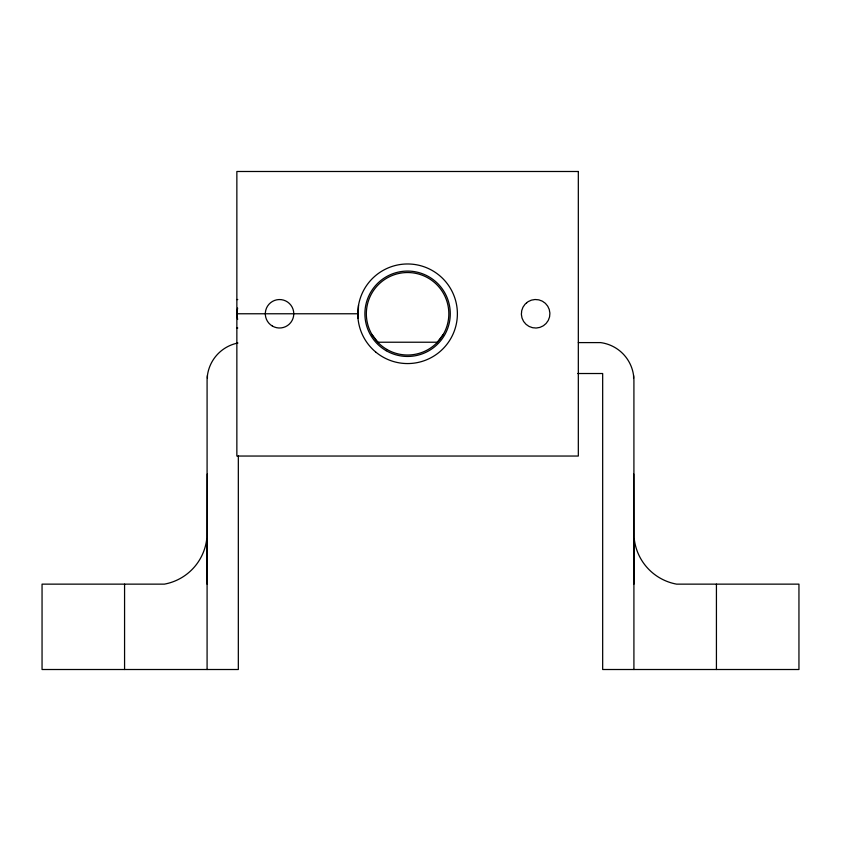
<?xml version="1.0" encoding="UTF-8"?>
<svg xmlns="http://www.w3.org/2000/svg" width="841" height="841" viewBox="0 0 841 841"><rect width="100%" height="100%" fill="white"/><g stroke="black" fill="none" stroke-linecap="round" stroke-linejoin="round"><path stroke-width="1.26" d="M207.233 540.921L207.306 473.998M207.412 378.219L207.412 375.591M633.914 584.138L634.261 538.934A52.068 52.068 0 0 0 676.595 584.138L798.95 584.138L798.95 669.51L602.671 669.51L602.671 373.52L577.767 373.52M357.993 318.171L358.539 305.178M237.614 319.485L236.857 313.767L237.614 308.048M436.752 342.928L443.312 334.392M236.857 313.767L357.993 313.767M236.857 299.543L237.761 299.543M236.857 328.001L237.761 328.001M377.882 342.224L437.299 342.224M578.324 342.602L600.59 342.602A38.318 38.318 0 0 1 633.914 380.595L633.914 669.51M371.869 334.392L378.429 342.928M207.086 584.138L206.739 538.934A52.068 52.068 0 0 1 164.405 584.138L42.05 584.138L42.05 669.51L238.329 669.51L238.329 456.032M633.588 375.591L633.588 378.219M633.693 473.998L633.767 540.921M716.427 584.138L716.427 669.51M207.086 669.51L207.086 380.595A38.318 38.318 0 0 1 237.929 343.012M124.573 584.138L124.573 669.51M578.324 171.49L236.857 171.49L236.857 456.043L578.324 456.043L578.324 171.49M526.582 302.939A7.117 7.117 0 0 0 524.09 305.651A7.117 7.117 0 0 0 522.377 308.92A7.117 7.117 0 0 0 521.578 312.516A7.117 7.117 0 0 0 521.725 316.195A7.117 7.117 0 0 0 522.829 319.717A7.117 7.117 0 0 0 524.805 322.828A7.117 7.117 0 0 0 527.517 325.32A7.117 7.117 0 0 0 530.787 327.023A7.117 7.117 0 0 0 534.382 327.832A7.117 7.117 0 0 0 538.061 327.675A7.117 7.117 0 0 0 541.583 326.571A7.117 7.117 0 0 0 544.695 324.594A7.117 7.117 0 0 0 547.186 321.882A7.117 7.117 0 0 0 548.9 318.623A7.117 7.117 0 0 0 549.699 315.018A7.117 7.117 0 0 0 549.541 311.338A7.117 7.117 0 0 0 548.448 307.827A7.117 7.117 0 0 0 546.471 304.715A7.117 7.117 0 0 0 543.759 302.213A7.117 7.117 0 0 0 540.49 300.51A7.117 7.117 0 0 0 536.894 299.711A7.117 7.117 0 0 0 533.205 299.859A7.117 7.117 0 0 0 529.693 300.962A7.117 7.117 0 0 0 526.582 302.939M375.633 351.959A49.798 49.798 0 0 0 456.642 322.355A49.798 49.798 0 0 0 390.497 266.996A49.798 49.798 0 0 0 375.633 351.959M386.198 350.708A42.681 42.681 0 0 0 450.271 313.819A42.681 42.681 0 0 0 386.292 276.773A42.681 42.681 0 0 0 386.198 350.708M386.965 349.488A41.241 41.241 0 0 0 448.831 313.767A41.241 41.241 0 0 0 386.965 278.056A41.241 41.241 0 0 0 386.965 349.488M272.368 326.056A14.223 14.223 0 0 0 293.772 313.84A14.223 14.223 0 0 0 272.495 301.414A14.223 14.223 0 0 0 272.368 326.056"/></g></svg>
